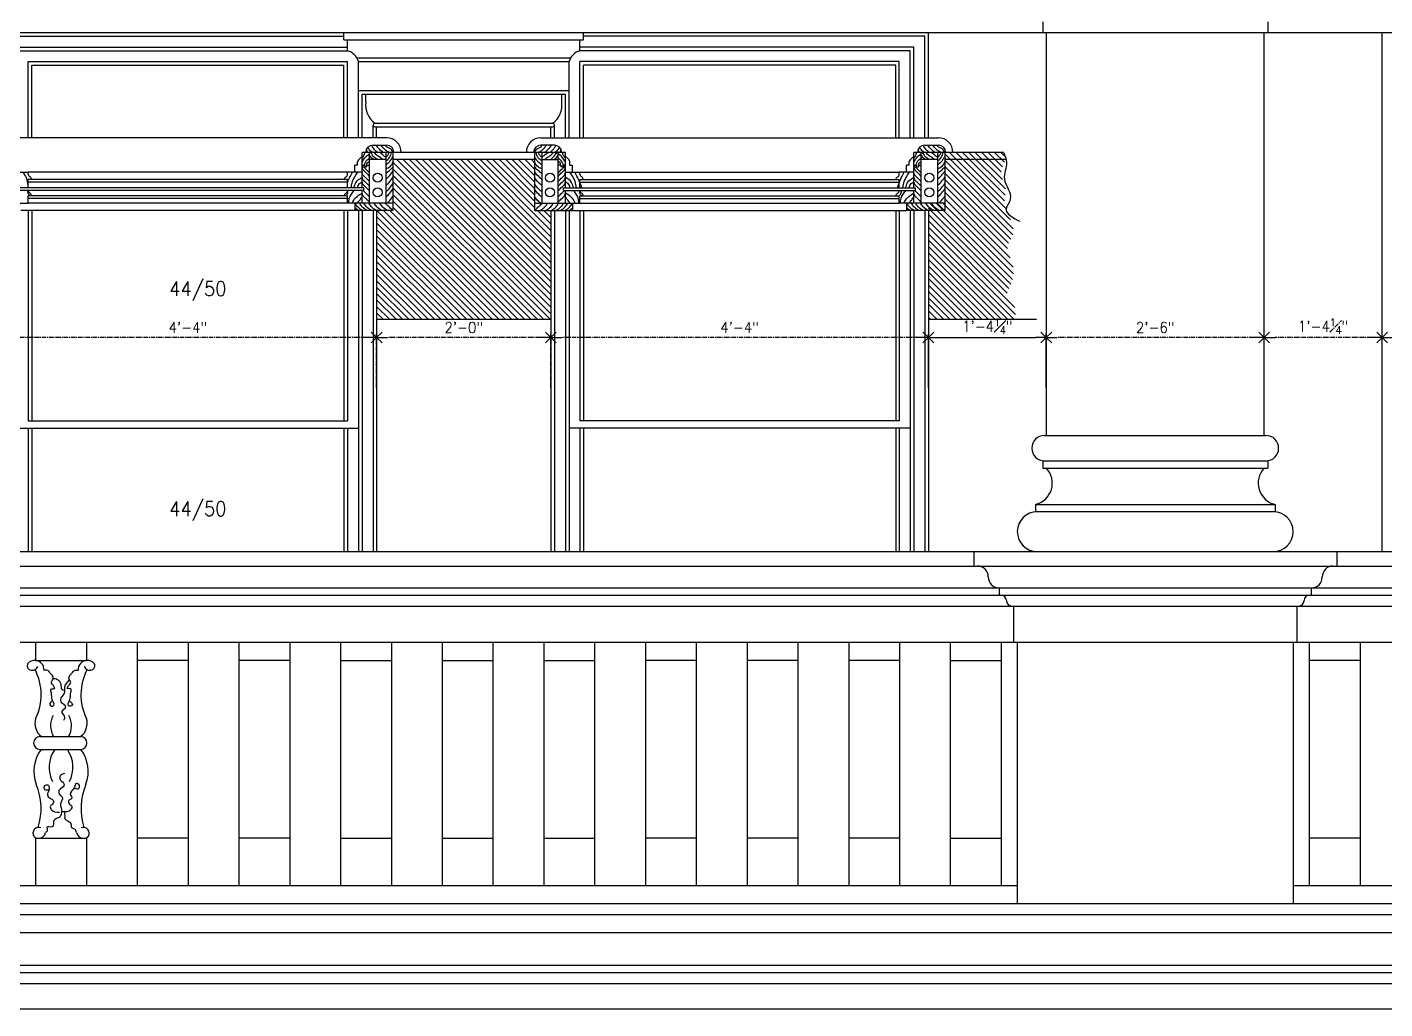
# Model space of a CAD drawing. Header units: inches. Extents: x 10 to 565, y 33 to 838.
# Drawn here: x 199 to 386, y 44.3 to 179.6 of the extents above; entities that cross this region are included whole.
import ezdxf

# ---------------------------------------------------------------- set-up
doc = ezdxf.new("R2010")
doc.units = ezdxf.units.IN
doc.header["$LTSCALE"] = 0.5
doc.header["$MEASUREMENT"] = 0
doc.linetypes.add('CENTER', pattern=[2, 1.25, -0.25, 0.25, -0.25])
for name, color, linetype in [('A-ANNO-DIMS', 7, 'Continuous'), ('A-ANNO-NOTE', 7, 'Continuous'), ('A-ANNO-SYMB', 7, 'Continuous'), ('A-ELEV', 2, 'Continuous'), ('A-ELEV-FNSH', 2, 'Continuous'), ('A-ELEV-PATT', 8, 'Continuous'), ('A-GLAZ-PRHT', 3, 'Continuous'), ('A-SECT-MBND', 2, 'Continuous'), ('A-SECT-MCUT', 2, 'Continuous'), ('A-SECT-PATT', 8, 'Continuous')]:
    doc.layers.add(name, color=color, linetype=linetype)
doc.styles.add('NOTE', font='romans.shx', dxfattribs={"width": 0.9})
doc.dimstyles.new('A5-16$0', dxfattribs={"dimscale": 16, "dimtxt": 0.09375, "dimasz": 0.09375, "dimexe": 0.03125, "dimexo": 0.03125, "dimgap": 0.03125, "dimtad": 1, "dimdec": 4, "dimzin": 3, "dimdsep": 46, "dimlunit": 4, "dimtxsty": 'NOTE', "dimblk1": 'OPEN90', "dimblk2": 'OPEN90', "dimsah": 1, "dimcen": 0.09375, "dimclrd": 256, "dimclre": 256, "dimclrt": 256, "dimaunit": 1, "dimadec": 3, "dimazin": 0, "dimtfac": 0.7, "dimtdec": 4, "dimtmove": 2, "dimatfit": 3, "dimldrblk": 'OPEN90', "dimfxl": 0, "dimfrac": 1, "dimtolj": 1, "dimtzin": 1, "dimlwd": -1, "dimlwe": -1, "dimarcsym": 0})

# ---------------------------------------------------------------- blocks, each defined once
blk = doc.blocks.new('_Open90')
at = {"color": 0, "lineweight": -2}
for p, q in [((0, 0), (-1, 0)), ((-0.5, 0.5), (0, 0)), ((0, 0), (-0.5, -0.5))]:
    blk.add_line(p, q, dxfattribs=at)
blk = doc.blocks.new('*D69')
at = {"layer": 'A-ANNO-DIMS', "linetype": 'CENTER'}
for p, q in [((385.61, 129.91), (385.61, 137.3)), ((416.11, 136.8), (387.11, 136.8)), ((417.61, 129.91), (417.61, 137.3))]:
    blk.add_line(p, q, dxfattribs=at)
at = {"layer": 'Defpoints', "color": 0, "linetype": 'CENTER'}
for p in [(385.61, 136.8), (385.61, 129.41), (417.61, 129.41)]:
    blk.add_point(p, dxfattribs=at)
at = {"layer": 'A-ANNO-DIMS', "linetype": 'CENTER', "xscale": 1.5, "yscale": 1.5, "zscale": 1.5, "rotation": 180}
blk.add_blockref('_Open90', (385.61, 136.8), dxfattribs=at)
at = {"layer": 'A-ANNO-DIMS', "linetype": 'CENTER', "xscale": 1.5, "yscale": 1.5, "zscale": 1.5}
blk.add_blockref('_Open90', (417.61, 136.8), dxfattribs=at)
at = {"layer": 'A-ANNO-DIMS', "linetype": 'CENTER', "insert": (401.73, 138.19), "char_height": 1.5, "attachment_point": 5, "style": 'NOTE'}
blk.add_mtext('\\A1;2\'-8"', dxfattribs=at)
blk = doc.blocks.new('*D70')
at = {"layer": 'A-ANNO-DIMS', "linetype": 'CENTER'}
for p, q in [((339.35, 129.91), (339.35, 137.3)), ((367.85, 136.8), (340.85, 136.8)), ((369.35, 129.18), (369.35, 137.3))]:
    blk.add_line(p, q, dxfattribs=at)
at = {"layer": 'Defpoints', "color": 0, "linetype": 'CENTER'}
for p in [(339.35, 136.8), (339.35, 129.41), (369.35, 128.68)]:
    blk.add_point(p, dxfattribs=at)
at = {"layer": 'A-ANNO-DIMS', "linetype": 'CENTER', "xscale": 1.5, "yscale": 1.5, "zscale": 1.5, "rotation": 180}
blk.add_blockref('_Open90', (339.35, 136.8), dxfattribs=at)
at = {"layer": 'A-ANNO-DIMS', "linetype": 'CENTER', "xscale": 1.5, "yscale": 1.5, "zscale": 1.5}
blk.add_blockref('_Open90', (369.35, 136.8), dxfattribs=at)
at = {"layer": 'A-ANNO-DIMS', "linetype": 'CENTER', "insert": (354.35, 138.19), "char_height": 1.5, "attachment_point": 5, "style": 'NOTE'}
blk.add_mtext('\\A1;2\'-6"', dxfattribs=at)
blk = doc.blocks.new('*D71')
at = {"layer": 'A-ANNO-DIMS', "linetype": 'CENTER'}
for p, q in [((271.1, 129.91), (271.1, 137.3)), ((321.6, 136.8), (272.6, 136.8)), ((323.1, 129.91), (323.1, 137.3))]:
    blk.add_line(p, q, dxfattribs=at)
at = {"layer": 'Defpoints', "color": 0, "linetype": 'CENTER'}
for p in [(271.1, 136.8), (271.1, 129.41), (323.1, 129.41)]:
    blk.add_point(p, dxfattribs=at)
at = {"layer": 'A-ANNO-DIMS', "linetype": 'CENTER', "xscale": 1.5, "yscale": 1.5, "zscale": 1.5, "rotation": 180}
blk.add_blockref('_Open90', (271.1, 136.8), dxfattribs=at)
at = {"layer": 'A-ANNO-DIMS', "linetype": 'CENTER', "xscale": 1.5, "yscale": 1.5, "zscale": 1.5}
blk.add_blockref('_Open90', (323.1, 136.8), dxfattribs=at)
at = {"layer": 'A-ANNO-DIMS', "linetype": 'CENTER', "insert": (297.1, 138.19), "char_height": 1.5, "attachment_point": 5, "style": 'NOTE'}
blk.add_mtext('\\A1;4\'-4"', dxfattribs=at)
blk = doc.blocks.new('*D72')
at = {"layer": 'A-ANNO-DIMS', "linetype": 'CENTER'}
for p, q in [((247.1, 129.91), (247.1, 137.3)), ((269.6, 136.8), (248.6, 136.8)), ((271.1, 129.91), (271.1, 137.3))]:
    blk.add_line(p, q, dxfattribs=at)
at = {"layer": 'Defpoints', "color": 0, "linetype": 'CENTER'}
for p in [(247.1, 136.8), (247.1, 129.41), (271.1, 129.41)]:
    blk.add_point(p, dxfattribs=at)
at = {"layer": 'A-ANNO-DIMS', "linetype": 'CENTER', "xscale": 1.5, "yscale": 1.5, "zscale": 1.5, "rotation": 180}
blk.add_blockref('_Open90', (247.1, 136.8), dxfattribs=at)
at = {"layer": 'A-ANNO-DIMS', "linetype": 'CENTER', "xscale": 1.5, "yscale": 1.5, "zscale": 1.5}
blk.add_blockref('_Open90', (271.1, 136.8), dxfattribs=at)
at = {"layer": 'A-ANNO-DIMS', "linetype": 'CENTER', "insert": (259.1, 138.19), "char_height": 1.5, "attachment_point": 5, "style": 'NOTE'}
blk.add_mtext('\\A1;2\'-0"', dxfattribs=at)
blk = doc.blocks.new('*D73')
at = {"layer": 'A-ANNO-DIMS', "linetype": 'CENTER'}
for p, q in [((195.1, 129.91), (195.1, 137.3)), ((245.6, 136.8), (196.6, 136.8)), ((247.1, 129.91), (247.1, 137.3))]:
    blk.add_line(p, q, dxfattribs=at)
at = {"layer": 'Defpoints', "color": 0, "linetype": 'CENTER'}
for p in [(195.1, 136.8), (195.1, 129.41), (247.1, 129.41)]:
    blk.add_point(p, dxfattribs=at)
at = {"layer": 'A-ANNO-DIMS', "linetype": 'CENTER', "xscale": 1.5, "yscale": 1.5, "zscale": 1.5, "rotation": 180}
blk.add_blockref('_Open90', (195.1, 136.8), dxfattribs=at)
at = {"layer": 'A-ANNO-DIMS', "linetype": 'CENTER', "xscale": 1.5, "yscale": 1.5, "zscale": 1.5}
blk.add_blockref('_Open90', (247.1, 136.8), dxfattribs=at)
at = {"layer": 'A-ANNO-DIMS', "linetype": 'CENTER', "insert": (221.1, 138.19), "char_height": 1.5, "attachment_point": 5, "style": 'NOTE'}
blk.add_mtext('\\A1;4\'-4"', dxfattribs=at)
blk = doc.blocks.new('*D93')
at = {"layer": 'A-ANNO-DIMS', "linetype": 'CENTER'}
for p, q in [((369.35, 129.18), (369.35, 137.3)), ((384.11, 136.8), (370.85, 136.8)), ((385.61, 134.54), (385.61, 137.3))]:
    blk.add_line(p, q, dxfattribs=at)
at = {"layer": 'Defpoints', "color": 0, "linetype": 'CENTER'}
for p in [(369.35, 136.8), (385.61, 134.04), (369.35, 128.68)]:
    blk.add_point(p, dxfattribs=at)
at = {"layer": 'A-ANNO-DIMS', "linetype": 'CENTER', "xscale": 1.5, "yscale": 1.5, "zscale": 1.5, "rotation": 180}
blk.add_blockref('_Open90', (369.35, 136.8), dxfattribs=at)
at = {"layer": 'A-ANNO-DIMS', "linetype": 'CENTER', "xscale": 1.5, "yscale": 1.5, "zscale": 1.5}
blk.add_blockref('_Open90', (385.61, 136.8), dxfattribs=at)
at = {"layer": 'A-ANNO-DIMS', "linetype": 'CENTER', "insert": (377.48, 138.35), "char_height": 1.5, "attachment_point": 5, "style": 'NOTE'}
blk.add_mtext('\\A1;1\'-4{\\H0.700000x;\\S1#4;}"', dxfattribs=at)
blk = doc.blocks.new('*D96')
at = {"layer": 'A-ANNO-DIMS'}
for p, q in [((323.1, 129.91), (323.1, 137.3)), ((324.6, 136.8), (337.85, 136.8)), ((339.35, 129.91), (339.35, 137.3))]:
    blk.add_line(p, q, dxfattribs=at)
at = {"layer": 'Defpoints', "color": 0}
for p in [(339.35, 136.8), (323.1, 129.41), (339.35, 129.41)]:
    blk.add_point(p, dxfattribs=at)
at = {"layer": 'A-ANNO-DIMS', "xscale": 1.5, "yscale": 1.5, "zscale": 1.5, "rotation": 180}
blk.add_blockref('_Open90', (323.1, 136.8), dxfattribs=at)
at = {"layer": 'A-ANNO-DIMS', "xscale": 1.5, "yscale": 1.5, "zscale": 1.5}
blk.add_blockref('_Open90', (339.35, 136.8), dxfattribs=at)
at = {"layer": 'A-ANNO-DIMS', "insert": (331.23, 138.35), "char_height": 1.5, "attachment_point": 5, "style": 'NOTE'}
blk.add_mtext('\\A1;\\A1;1\'-4{\\H0.7x;\\S1#4;}"', dxfattribs=at)

msp = doc.modelspace()

# ---------------------------------------------------------------- hatches: boundary and pattern name
at = {"layer": 'A-ELEV-PATT'}
h = msp.add_hatch(dxfattribs=at)
h.set_pattern_fill('ANSI31', color=256, scale=5, angle=90, style=0)
h.set_pattern_definition([(135, (-1.59605, 0), (-0.4419417, -0.4419417), [])])
h.paths.add_polyline_path([(268.85043, 154.31194), (268.85043, 161.31194), (249.35043, 161.31194), (249.35043, 154.31194), (247.10043, 154.31194), (247.10043, 139.31194), (271.10043, 139.31194), (271.10043, 154.31194)])
h = msp.add_hatch(dxfattribs=at)
h.set_pattern_fill('ANSI31', color=256, scale=5, angle=90, style=0)
h.set_pattern_definition([(135, (-2.3945, -2.4705), (-0.4419417, -0.4419417), [])])
edge = h.paths.add_edge_path()
edge.add_spline(control_points=[(335.01561, 139.31194), (335.12511, 139.88904), (335.36367, 141.14634), (333.36768, 142.47295), (335.00549, 144.71267), (334.87394, 147.06092), (333.55341, 149.2869), (335.31637, 151.26908), (334.53798, 152.84513), (334.04254, 153.84827)], knot_values=[0, 0, 0, 0, 1.651321312, 3.597719106, 5.437359065, 8.495558579, 10.546797515, 12.264201114, 15.271335596, 15.271335596, 15.271335596, 15.271335596], degree=3, periodic=0)
edge.add_spline(control_points=[(334.04254, 153.84827), (333.79203, 154.56915), (333.44493, 155.568), (333.99375, 157.51946), (332.44908, 159.51056), (333.95224, 161.28965), (333.84962, 162.183), (333.82208, 162.31194)], knot_values=[1.044537453, 1.044537453, 1.044537453, 1.044537453, 3.25526622, 4.107745208, 6.945419899, 9.347688304, 9.752448709, 9.752448709, 9.752448709, 9.752448709], degree=3, periodic=0)
edge.add_line((333.82208, 162.31194), (325.35043, 162.31194))
edge.add_line((325.35043, 162.31194), (325.35043, 155.31194))
edge.add_line((325.35043, 155.31194), (323.10043, 155.31194))
edge.add_line((323.10043, 155.31194), (323.10043, 139.31194))
edge.add_line((323.10043, 139.31194), (335.01561, 139.31194))

# ---------------------------------------------------------------- linework, layer by layer
at = {"layer": 'A-ANNO-SYMB'}
msp.add_spline([(333.4392, 162.31194), (333.86154, 160.92554), (333.57425, 158.63497), (334.38567, 155.86218), (333.81776, 154.52423), (335.66075, 152.84827)], degree=3, dxfattribs=at)
at = {"layer": 'A-ELEV'}
for p, q in [((338.85043, 180.31194), (338.85043, 178.81194)), ((369.85043, 180.31194), (369.85043, 178.81194)), ((147.7856, 178.81194), (544.85043, 178.81194)), ((195.60043, 178.31194), (242.60043, 178.31194)), ((242.60043, 177.81194), (242.60043, 178.81194)), ((242.60043, 177.81194), (275.60043, 177.81194)), ((243.10043, 176.31194), (243.10043, 177.81194)), ((275.10043, 176.31194), (275.10043, 177.81194)), ((275.60043, 177.81194), (275.60043, 178.81194)), ((322.60043, 178.31194), (275.60043, 178.31194)), ((322.60043, 164.31194), (322.60043, 178.31194)), ((323.10043, 164.31194), (323.10043, 178.81194)), ((339.35043, 123.31194), (339.35043, 178.81194)), ((369.35043, 123.31194), (369.35043, 178.81194)), ((385.60758, 107.31194), (385.60758, 178.81194)), ((197.10043, 176.81194), (243.10043, 176.81194)), ((197.60043, 176.31194), (243.10043, 176.31194)), ((321.10043, 176.81194), (275.10043, 176.81194)), ((320.60043, 176.31194), (275.10043, 176.31194)), ((320.60043, 164.31194), (320.60043, 176.31194)), ((321.10043, 164.31194), (321.10043, 176.81194)), ((244.38804, 175.31194), (273.81281, 175.31194)), ((244.60043, 164.31194), (244.60043, 174.81194)), ((244.60043, 174.81194), (273.60043, 174.81194)), ((273.60043, 164.31194), (273.60043, 174.81194)), ((244.60043, 170.81194), (273.60043, 170.81194)), ((245.10043, 164.31194), (245.10043, 170.31194)), ((245.10043, 170.31194), (273.10043, 170.31194)), ((245.60043, 169.24934), (245.60043, 170.31194)), ((272.60043, 169.24934), (272.60043, 170.31194)), ((273.10043, 164.31194), (273.10043, 170.31194)), ((246.60043, 164.31194), (246.60043, 166.06194)), ((246.85043, 166.31194), (271.35043, 166.31194)), ((246.85043, 165.81194), (271.35043, 165.81194)), ((247.10043, 164.31194), (247.10043, 165.81194)), ((271.10043, 164.31194), (271.10043, 165.81194)), ((271.60043, 164.31194), (271.60043, 166.06194)), ((244.60043, 154.31194), (244.60043, 107.31194)), ((245.10043, 154.31194), (245.10043, 107.31194)), ((246.60043, 154.31194), (246.60043, 107.31194)), ((271.60043, 154.31194), (271.60043, 107.31194)), ((273.10043, 154.31194), (273.10043, 107.31194)), ((273.60043, 154.31194), (273.60043, 107.31194)), ((320.60043, 154.31194), (320.60043, 107.31194)), ((321.10043, 154.31194), (321.10043, 107.31194)), ((322.60043, 154.31194), (322.60043, 107.31194)), ((247.10043, 139.31194), (247.10043, 107.31194)), ((271.10043, 139.31194), (271.10043, 107.31194)), ((323.10043, 139.31194), (323.10043, 107.31194)), ((197.60043, 124.31194), (244.60043, 124.31194)), ((320.60043, 124.31194), (273.60043, 124.31194)), ((339.10043, 123.31194), (369.60043, 123.31194)), ((338.85043, 119.81194), (369.85043, 119.81194)), ((338.85043, 119.81194), (338.85043, 118.81194)), ((369.85043, 119.82989), (369.85043, 118.81194)), ((338.85043, 118.81194), (369.85043, 118.81194)), ((337.85043, 113.81194), (370.85043, 113.81194)), ((337.85043, 113.81194), (337.85043, 112.81194)), ((337.85043, 112.81194), (370.85043, 112.81194)), ((370.85043, 113.81194), (370.85043, 112.81194)), ((114.94647, 107.31194), (544.85043, 107.31194)), ((329.35043, 107.31194), (329.35043, 105.31194)), ((379.35043, 107.31194), (379.35043, 105.31194)), ((114.94647, 105.31194), (544.85043, 105.31194)), ((118.44647, 102.31194), (544.85043, 102.31194)), ((118.44647, 101.31194), (544.85043, 101.31194)), ((332.85043, 102.31194), (332.85043, 101.31194)), ((375.85043, 102.31194), (375.85043, 101.31194)), ((120.19647, 99.81194), (544.85043, 99.81194)), ((334.85043, 99.81194), (334.85043, 94.81194)), ((373.85043, 99.81194), (373.85043, 94.81194)), ((120.44647, 94.81194), (544.85043, 94.81194)), ((200.12612, 94.81194), (200.12612, 92.31194)), ((207.12612, 94.81194), (207.12612, 92.31194)), ((214.12612, 94.81194), (214.12612, 61.31194)), ((221.12612, 94.81194), (221.12612, 61.31194)), ((228.12612, 94.81194), (228.12612, 61.31194)), ((235.12612, 94.81194), (235.12612, 61.31194)), ((242.12612, 94.81194), (242.12612, 61.31194)), ((249.12612, 94.81194), (249.12612, 61.31194)), ((256.12612, 94.81194), (256.12612, 61.31194)), ((263.12612, 94.81194), (263.12612, 61.31194)), ((270.12612, 94.81194), (270.12612, 61.31194)), ((277.12612, 94.81194), (277.12612, 61.31194)), ((284.12612, 94.81194), (284.12612, 61.31194)), ((291.12612, 94.81194), (291.12612, 61.31194)), ((298.12612, 94.81194), (298.12612, 61.31194)), ((305.12612, 94.81194), (305.12612, 61.31194)), ((312.12612, 94.81194), (312.12612, 61.31194)), ((319.12612, 94.81194), (319.12612, 61.31194)), ((326.12612, 94.81194), (326.12612, 61.31194)), ((333.12612, 94.81194), (333.12612, 61.31194)), ((335.35043, 94.81194), (335.35043, 58.81194)), ((373.35043, 94.81194), (373.35043, 58.81194)), ((375.56673, 94.81194), (375.56673, 61.31194)), ((382.56673, 94.81194), (382.56673, 61.31194)), ((200.12612, 92.31194), (207.12612, 92.31194)), ((221.12612, 92.31194), (214.12612, 92.31194)), ((235.12612, 92.31194), (228.12612, 92.31194)), ((242.12612, 92.31194), (249.12612, 92.31194)), ((256.12612, 92.31194), (263.12612, 92.31194)), ((270.12612, 92.31194), (277.12612, 92.31194)), ((291.12612, 92.31194), (284.12612, 92.31194)), ((305.12612, 92.31194), (298.12612, 92.31194)), ((319.12612, 92.31194), (312.12612, 92.31194)), ((326.12612, 92.31194), (333.12612, 92.31194)), ((382.56673, 92.31194), (375.56673, 92.31194)), ((200.7273, 81.81194), (206.32612, 81.81194)), ((200.7273, 80.06194), (206.32612, 80.06194)), ((200.12612, 67.81194), (207.12612, 67.81194)), ((200.12612, 67.81194), (200.12612, 61.31194)), ((207.12612, 67.81194), (207.12612, 61.31194)), ((221.12612, 67.81194), (214.12612, 67.81194)), ((235.12612, 67.81194), (228.12612, 67.81194)), ((242.12612, 67.81194), (249.12612, 67.81194)), ((256.12612, 67.81194), (263.12612, 67.81194)), ((270.12612, 67.81194), (277.12612, 67.81194)), ((291.12612, 67.81194), (284.12612, 67.81194)), ((305.12612, 67.81194), (298.12612, 67.81194)), ((319.12612, 67.81194), (312.12612, 67.81194)), ((326.12612, 67.81194), (333.12612, 67.81194)), ((382.56673, 67.81194), (375.56673, 67.81194)), ((181.97185, 61.31194), (335.35043, 61.31194)), ((373.35043, 61.31194), (527.35043, 61.31194)), ((120.94647, 58.81194), (544.85043, 58.81194)), ((87.94647, 57.31194), (544.85043, 57.31194)), ((87.94647, 54.81194), (544.85043, 54.81194)), ((93.94647, 50.31194), (544.85043, 50.31194)), ((93.94647, 49.31194), (544.85043, 49.31194)), ((94.94647, 47.81194), (544.85043, 47.81194)), ((94.94647, 44.31194), (544.85043, 44.31194))]:
    msp.add_line(p, q, dxfattribs=at)
for centre, radius, start, end in [((242.50581, 174.21733), 2.17738, 15.8481011, 74.1518989), ((275.69504, 174.21733), 2.17738, 105.8481011, 164.1518989), ((248.77167, 168.86419), 3.19454, 173.0752498, 233.0288252), ((269.42919, 168.86419), 3.19454, 306.9711748, 6.9247502), ((246.85043, 166.06194), 0.25, 90, 270), ((271.35043, 166.06194), 0.25, 270, 90), ((339.10043, 121.56194), 1.75, 90, 270), ((369.60043, 121.56194), 1.75, 270, 90), ((337.15588, 116.74531), 3.01447, 283.3208957, 43.2806158), ((371.54497, 116.74531), 3.01447, 136.7193842, 256.6791043), ((338.10043, 110.06194), 2.75, 90, 270), ((370.60043, 110.06194), 2.75, 270, 90), ((329.85043, 103.81194), 1.5, 0, 90), ((378.85043, 103.81194), 1.5, 90, 180), ((332.85043, 103.81194), 1.5, 180, 270), ((375.85043, 103.81194), 1.5, 270, 0), ((333.10043, 100.56194), 0.75, 0, 90), ((375.60043, 100.56194), 0.75, 90, 180), ((334.60043, 100.56194), 0.75, 180, 270), ((374.10043, 100.56194), 0.75, 270, 0), ((199.57393, 91.58768), 0.60244, 155.2404828, 248.094704), ((200.01547, 91.04057), 1.27137, 85.0258763, 141.0396617), ((207.23677, 91.04057), 1.27137, 38.9603383, 94.9741237), ((207.67831, 91.58768), 0.60244, 291.905296, 24.7595172), ((199.67348, 91.72623), 0.76919, 245.0638968, 343.2177966), ((193.41214, 87.58917), 7.47681, 333.7215211, 27.571731), ((213.8401, 87.58917), 7.47681, 152.428269, 206.2784789), ((207.57876, 91.72623), 0.76919, 196.7822034, 294.9361032), ((202.35587, 83.64773), 2.32687, 164.260526, 232.0877936), ((204.89637, 83.64773), 2.32687, 307.9122064, 15.739474), ((200.7273, 80.93694), 0.875, 90, 270), ((206.32612, 80.93694), 0.875, 270, 90), ((204.97745, 77.01255), 5.09604, 143.2456853, 200.2569463), ((202.27478, 77.01255), 5.09604, 339.7430537, 36.762144), ((192.26615, 71.88714), 8.61327, 342.5877818, 22.9677181), ((214.98608, 71.88714), 8.61327, 157.0322819, 197.4122182), ((200.56582, 68.50018), 0.81354, 69.617943, 210.479904), ((206.68642, 68.50018), 0.81354, 329.520096, 110.382057), ((200.54106, 68.77971), 0.96777, 225.6629802, 270), ((206.71118, 68.77971), 0.96777, 270, 314.3370198)]:
    msp.add_arc(centre, radius, start, end, dxfattribs=at)
at = {"layer": 'A-ELEV-FNSH'}
for centre, radius, start, end in [((200.01547, 91.04057), 1.27137, 355.5449238, 90), ((207.23677, 91.04057), 1.27137, 90, 184.4550762), ((205.05745, 83.32155), 2.88163, 150.8050496, 211.5924012), ((202.19479, 83.32155), 2.88163, 328.4075988, 29.1949504), ((206.24909, 77.60567), 4.27024, 144.8859227, 207.8161308), ((201.00315, 77.60567), 4.27024, 332.1838692, 35.1140773), ((200.54106, 68.77971), 0.96777, 270, 350.1369505), ((206.71118, 68.77971), 0.96777, 189.8630495, 270)]:
    msp.add_arc(centre, radius, start, end, dxfattribs=at)
for points in [[(202.76103, 88.44258), (202.58829, 88.86619), (202.28989, 89.25843), (202.50976, 89.72911), (202.41553, 90.26255), (202.13284, 90.56065), (201.78734, 90.9372), (201.28468, 90.96653)], [(204.15421, 88.12252), (203.7666, 88.3211), (203.63026, 89.04403), (203.15515, 89.66218), (202.52744, 89.79233)], [(204.4912, 88.44258), (204.66395, 88.86619), (204.96235, 89.25843), (204.74248, 89.72911), (204.83671, 90.26255), (205.1194, 90.56065), (205.4649, 90.9372), (205.96756, 90.96653)], [(202.45375, 86.7808), (202.07002, 86.24605), (202.3213, 86.0107), (202.6354, 86.15191), (202.6354, 86.43432), (202.44694, 86.79518), (202.33701, 87.40707), (202.27419, 87.92482), (202.24278, 88.33275), (202.47835, 88.41119), (202.76103, 88.44258)], [(204.00008, 84.09397), (204.16797, 84.45339), (203.76023, 85.26808), (204.2879, 85.86711), (203.64031, 86.60991), (203.76023, 87.32875), (204.12001, 87.83194), (204.14399, 88.55077), (204.79407, 89.6202)], [(204.75718, 86.70396), (205.18222, 86.24605), (204.93094, 86.0107), (204.61684, 86.15191), (204.61684, 86.43432), (204.8053, 86.79518), (204.91523, 87.40707), (204.97805, 87.92482), (205.00946, 88.33275), (204.77389, 88.41119), (204.4912, 88.44258)], [(204.11696, 76.71619), (203.5751, 76.52131), (203.46673, 75.97998), (203.96524, 75.41699), (204.03027, 75.04888), (203.38003, 74.44259), (203.38003, 73.92291), (203.79184, 73.46819), (203.55342, 72.5371), (203.72682, 71.51939), (203.6618, 71.19459), (203.44505, 70.73987), (202.62314, 70.2635), (202.60147, 69.91705), (202.34137, 69.37571), (201.69113, 69.33241), (201.73448, 68.89934), (201.49453, 68.61394)], [(201.98726, 74.51107), (201.40916, 74.48271), (201.30537, 74.8845), (201.77243, 75.1826), (202.00595, 74.61232), (201.74648, 73.79579), (202.13568, 73.31623), (202.56382, 73.01813), (202.44706, 72.51266), (202.16163, 72.24048), (202.2784, 71.77388), (203.42737, 71.42394)], [(205.48173, 74.69873), (206.05982, 74.67037), (206.16361, 75.07216), (205.69656, 75.37026), (205.46303, 74.79998), (204.89724, 73.85073), (205.11655, 73.31623), (204.68842, 73.01813), (204.80518, 72.51266), (205.09061, 72.24048), (204.97384, 71.77388), (203.72151, 71.45548)], [(205.75771, 68.61394), (205.50936, 69.06751), (205.12507, 69.26657), (205.02544, 69.76425), (204.56998, 70.1766), (204.17145, 70.50364), (204.17145, 70.73114), (204.12335, 71.43925)]]:
    msp.add_spline(points, degree=3, dxfattribs=at)
at = {"layer": 'A-GLAZ-PRHT'}
for p, q in [((199.10043, 174.81194), (243.10043, 174.81194)), ((199.10043, 164.31194), (199.10043, 174.81194)), ((199.60043, 174.31194), (242.60043, 174.31194)), ((199.60043, 164.31194), (199.60043, 174.31194)), ((242.60043, 164.31194), (242.60043, 174.31194)), ((243.10043, 164.31194), (243.10043, 174.81194)), ((319.10043, 174.81194), (275.10043, 174.81194)), ((275.10043, 164.31194), (275.10043, 174.81194)), ((318.60043, 174.31194), (275.60043, 174.31194)), ((275.60043, 164.31194), (275.60043, 174.31194)), ((318.60043, 164.31194), (318.60043, 174.31194)), ((319.10043, 164.31194), (319.10043, 174.81194)), ((199.10043, 154.31194), (199.10043, 125.31194)), ((199.60043, 154.31194), (199.60043, 125.31194)), ((242.60043, 154.31194), (242.60043, 125.31194)), ((243.10043, 154.31194), (243.10043, 125.31194)), ((275.10043, 154.31194), (275.10043, 125.31194)), ((275.60043, 154.31194), (275.60043, 125.31194)), ((318.60043, 154.31194), (318.60043, 125.31194)), ((319.10043, 154.31194), (319.10043, 125.31194)), ((199.10043, 125.31194), (243.10043, 125.31194)), ((319.10043, 125.31194), (275.10043, 125.31194)), ((199.10043, 124.31194), (199.10043, 107.31194)), ((199.10043, 124.31194), (243.10043, 124.31194)), ((199.60043, 124.31194), (199.60043, 107.31194)), ((242.60043, 124.31194), (242.60043, 107.31194)), ((243.10043, 124.31194), (243.10043, 107.31194)), ((275.10043, 124.31194), (275.10043, 107.31194)), ((319.10043, 124.31194), (275.10043, 124.31194)), ((275.60043, 124.31194), (275.60043, 107.31194)), ((318.60043, 124.31194), (318.60043, 107.31194)), ((319.10043, 124.31194), (319.10043, 107.31194))]:
    msp.add_line(p, q, dxfattribs=at)
at = {"layer": 'A-SECT-MBND'}
for p, q in [((248.47782, 164.31194), (193.72303, 164.31194)), ((269.72303, 164.31194), (324.47782, 164.31194)), ((243.10043, 159.56194), (199.10043, 159.56194)), ((275.10043, 159.56194), (319.10043, 159.56194)), ((243.10043, 157.43694), (199.10043, 157.43694)), ((275.10043, 157.43694), (319.10043, 157.43694)), ((243.10043, 157.06194), (199.10043, 157.06194)), ((243.10043, 155.31194), (199.10043, 155.31194)), ((275.10043, 157.06194), (319.10043, 157.06194)), ((275.10043, 155.31194), (319.10043, 155.31194)), ((244.10043, 154.31194), (198.10043, 154.31194)), ((274.10043, 154.31194), (320.10043, 154.31194))]:
    msp.add_line(p, q, dxfattribs=at)
for centre, start, end in [((248.47782, 162.31194), 0, 90), ((269.72303, 162.31194), 90, 180), ((324.47782, 162.31194), 0, 90)]:
    msp.add_arc(centre, 2, start, end, dxfattribs=at)
at = {"layer": 'A-SECT-MCUT'}
for p, q in [((246.60043, 163.31194), (248.47782, 163.31194)), ((271.60043, 163.31194), (269.72303, 163.31194)), ((322.60043, 163.31194), (324.47782, 163.31194)), ((244.47543, 160.56194), (244.47543, 161.06837)), ((245.10043, 157.43694), (245.10043, 162.31194)), ((273.10043, 162.31194), (245.10043, 162.31194)), ((246.10043, 155.31194), (246.10043, 162.31194)), ((248.35043, 161.31194), (246.10043, 161.31194)), ((248.35043, 162.31194), (248.35043, 155.31194)), ((249.35043, 162.31194), (249.35043, 154.31194)), ((268.85043, 161.31194), (249.35043, 161.31194)), ((268.85043, 162.31194), (268.85043, 154.31194)), ((269.85043, 162.31194), (269.85043, 155.31194)), ((269.85043, 161.31194), (272.10043, 161.31194)), ((272.10043, 155.31194), (272.10043, 162.31194)), ((273.10043, 157.43694), (273.10043, 162.31194)), ((273.72543, 160.56194), (273.72543, 161.06837)), ((320.47543, 160.56194), (320.47543, 161.06837)), ((333.4392, 162.31194), (321.10043, 162.31194)), ((321.10043, 157.43694), (321.10043, 162.31194)), ((322.10043, 155.31194), (322.10043, 162.31194)), ((324.35043, 161.31194), (322.10043, 161.31194)), ((324.35043, 162.31194), (324.35043, 155.31194)), ((325.35043, 162.31194), (325.35043, 154.31194)), ((333.82208, 161.31194), (325.35043, 161.31194)), ((197.10043, 159.56194), (199.10043, 159.56194)), ((199.10043, 159.31194), (199.10043, 159.56194)), ((245.10043, 159.56194), (243.10043, 159.56194)), ((243.10043, 159.31194), (243.10043, 159.56194)), ((244.47543, 160.56194), (244.10043, 160.56194)), ((244.10043, 159.56194), (244.10043, 160.56194)), ((245.10043, 160.56194), (245.47543, 160.56194)), ((245.47543, 160.56194), (245.47543, 160.31194)), ((245.47543, 160.31194), (245.72543, 160.31194)), ((245.72543, 160.56194), (246.10043, 160.56194)), ((245.72543, 160.56194), (245.72543, 160.31194)), ((272.47543, 160.56194), (272.10043, 160.56194)), ((272.47543, 160.56194), (272.47543, 160.31194)), ((272.72543, 160.31194), (272.47543, 160.31194)), ((273.10043, 160.56194), (272.72543, 160.56194)), ((272.72543, 160.56194), (272.72543, 160.31194)), ((273.10043, 159.56194), (275.10043, 159.56194)), ((273.72543, 160.56194), (274.10043, 160.56194)), ((274.10043, 159.56194), (274.10043, 160.56194)), ((275.10043, 159.31194), (275.10043, 159.56194)), ((321.10043, 159.56194), (319.10043, 159.56194)), ((319.10043, 159.31194), (319.10043, 159.56194)), ((320.47543, 160.56194), (320.10043, 160.56194)), ((320.10043, 159.56194), (320.10043, 160.56194)), ((321.10043, 160.56194), (321.47543, 160.56194)), ((321.47543, 160.56194), (321.47543, 160.31194)), ((321.47543, 160.31194), (321.72543, 160.31194)), ((321.72543, 160.56194), (322.10043, 160.56194)), ((321.72543, 160.56194), (321.72543, 160.31194)), ((199.10043, 157.43694), (196.85043, 157.43694)), ((243.10043, 158.56194), (199.10043, 158.56194)), ((199.10043, 157.43694), (199.10043, 158.56194)), ((243.10043, 158.18694), (199.10043, 158.18694)), ((243.10043, 157.43694), (243.10043, 158.56194)), ((245.35043, 157.43694), (243.10043, 157.43694)), ((245.35043, 157.06194), (245.35043, 157.43694)), ((272.85043, 157.43694), (275.10043, 157.43694)), ((272.85043, 157.06194), (272.85043, 157.43694)), ((275.10043, 158.56194), (319.10043, 158.56194)), ((275.10043, 157.43694), (275.10043, 158.56194)), ((275.10043, 158.18694), (319.10043, 158.18694)), ((319.10043, 157.43694), (319.10043, 158.56194)), ((319.10043, 157.43694), (321.35043, 157.43694)), ((321.35043, 157.06194), (321.35043, 157.43694)), ((192.85043, 155.31194), (199.10043, 155.31194)), ((199.10043, 157.06194), (196.85043, 157.06194)), ((243.10043, 156.31194), (199.10043, 156.31194)), ((199.10043, 155.31194), (199.10043, 156.31194)), ((243.10043, 155.93694), (199.10043, 155.93694)), ((245.35043, 157.06194), (243.10043, 157.06194)), ((243.10043, 155.31194), (243.10043, 156.31194)), ((249.35043, 155.31194), (243.10043, 155.31194)), ((244.10043, 155.31194), (244.10043, 154.31194)), ((245.10043, 155.31194), (245.10043, 157.06194)), ((268.85043, 155.31194), (275.10043, 155.31194)), ((272.85043, 157.06194), (275.10043, 157.06194)), ((273.10043, 155.31194), (273.10043, 157.06194)), ((274.10043, 155.31194), (274.10043, 154.31194)), ((275.10043, 156.31194), (319.10043, 156.31194)), ((275.10043, 155.31194), (275.10043, 156.31194)), ((275.10043, 155.93694), (319.10043, 155.93694)), ((319.10043, 157.06194), (321.35043, 157.06194)), ((319.10043, 155.31194), (319.10043, 156.31194)), ((325.35043, 155.31194), (319.10043, 155.31194)), ((320.10043, 155.31194), (320.10043, 154.31194)), ((321.10043, 155.31194), (321.10043, 157.06194)), ((249.35043, 154.31194), (244.10043, 154.31194)), ((247.10043, 154.31194), (247.10043, 139.31194)), ((268.85043, 154.31194), (274.10043, 154.31194)), ((271.10043, 154.31194), (271.10043, 139.31194)), ((325.35043, 154.31194), (320.10043, 154.31194)), ((323.10043, 154.31194), (323.10043, 139.31194)), ((247.10043, 139.31194), (271.10043, 139.31194)), ((323.10043, 139.31194), (338.00753, 139.31194))]:
    msp.add_line(p, q, dxfattribs=at)
for centre in [(247.22543, 158.81194), (270.97543, 158.81194), (323.22543, 158.81194), (247.22543, 156.81194), (270.97543, 156.81194), (323.22543, 156.81194)]:
    msp.add_circle(centre, 0.625, dxfattribs=at)
for centre, radius, start, end in [((246.60043, 162.31194), 1, 90, 180), ((248.47782, 162.31194), 1, 0, 90), ((269.72303, 162.31194), 1, 90, 180), ((271.60043, 162.31194), 1, 0, 90), ((322.60043, 162.31194), 1, 90, 180), ((324.47782, 162.31194), 1, 0, 90), ((245.52067, 160.63729), 1.13065, 111.8196387, 157.5877067), ((272.68018, 160.63729), 1.13065, 22.4122933, 68.1803613), ((321.52067, 160.63729), 1.13065, 111.8196387, 157.5877067), ((199.53721, 159.33677), 0.43749, 183.2532918, 246.9420072), ((242.66364, 159.33677), 0.43749, 293.0579928, 356.7467082), ((275.53721, 159.33677), 0.43749, 183.2532918, 246.9420072), ((318.66364, 159.33677), 0.43749, 293.0579928, 356.7467082), ((199.01205, 158.45127), 0.59869, 10.6525309, 53.7740561), ((243.1888, 158.45127), 0.59869, 126.2259439, 169.3474691), ((275.01205, 158.45127), 0.59869, 10.6525309, 53.7740561), ((319.1888, 158.45127), 0.59869, 126.2259439, 169.3474691), ((199.53721, 157.08677), 0.43749, 183.2532918, 246.9420072), ((199.01205, 156.20127), 0.59869, 10.6525309, 53.7740561), ((243.1888, 156.20127), 0.59869, 126.2259439, 169.3474691), ((242.66364, 157.08677), 0.43749, 293.0579928, 356.7467082), ((275.53721, 157.08677), 0.43749, 183.2532918, 246.9420072), ((275.01205, 156.20127), 0.59869, 10.6525309, 53.7740561), ((319.1888, 156.20127), 0.59869, 126.2259439, 169.3474691), ((318.66364, 157.08677), 0.43749, 293.0579928, 356.7467082)]:
    msp.add_arc(centre, radius, start, end, dxfattribs=at)
at = {"layer": 'A-SECT-PATT'}
for points in [[(246.54469, 162.31194), (246.23075, 162.54037), (245.89332, 163.01905)], [(247.21875, 162.31194), (246.81247, 162.66029), (246.38349, 163.28813)], [(248.00363, 162.31194), (247.54193, 162.68797), (246.99714, 163.31194)], [(248.8439, 162.31194), (248.22523, 162.68797), (247.70815, 163.31194)], [(249.35043, 162.31194), (248.81619, 162.90936), (248.45608, 163.05696), (248.34527, 163.31194)], [(268.85043, 162.31194), (269.38466, 162.90936), (269.74477, 163.05696), (269.85558, 163.31194)], [(269.35696, 162.31194), (269.97562, 162.68797), (270.49271, 163.31194)], [(270.19723, 162.31194), (270.65892, 162.68797), (271.20371, 163.31194)], [(270.9821, 162.31194), (271.38838, 162.66029), (271.81736, 163.28813)], [(271.65616, 162.31194), (271.97011, 162.54037), (272.30753, 163.01905)], [(322.54469, 162.31194), (322.23075, 162.54037), (321.89332, 163.01905)], [(323.21875, 162.31194), (322.81247, 162.66029), (322.38349, 163.28813)], [(324.00363, 162.31194), (323.54193, 162.68797), (322.99714, 163.31194)], [(324.8439, 162.31194), (324.22523, 162.68797), (323.70815, 163.31194)], [(325.35043, 162.31194), (324.81619, 162.90936), (324.45608, 163.05696), (324.34527, 163.31194)], [(245.10043, 161.53101), (245.32473, 161.81279), (245.51077, 162.31194)], [(245.10043, 160.93148), (245.44475, 161.51302), (246.10043, 162.09457)], [(245.37274, 160.56194), (245.55277, 160.97344), (246.10043, 161.51902)], [(245.89332, 162.31194), (245.79676, 162.42968), (245.67362, 162.68748)], [(245.72543, 160.56194), (245.82883, 160.84754), (246.10043, 161.06937)], [(246.71193, 161.31194), (246.42764, 161.51663), (246.26181, 161.72017), (246.10043, 161.91424)], [(247.22543, 161.31194), (246.76879, 161.64443), (246.28076, 162.31194)], [(247.93911, 161.31194), (247.47003, 161.67757), (246.99622, 162.03731), (246.76879, 162.31194)], [(248.35043, 161.62884), (248.02439, 161.89057), (247.49372, 162.31194)], [(248.35043, 161.62884), (248.63288, 161.90805), (248.8439, 162.31194)], [(248.35043, 161.12625), (248.87884, 161.6065), (249.13597, 162.31194)], [(248.35043, 160.56781), (248.9012, 161.05923), (249.35043, 161.70702)], [(248.35043, 160.04289), (248.99063, 160.41145), (249.35043, 160.94755)], [(269.85043, 160.56781), (269.29965, 161.05923), (268.85043, 161.70702)], [(269.85043, 160.04289), (269.21022, 160.41145), (268.85043, 160.94755)], [(269.85043, 161.12625), (269.32201, 161.6065), (269.06488, 162.31194)], [(269.85043, 161.62884), (269.56797, 161.90805), (269.35696, 162.31194)], [(269.85043, 161.62884), (270.17646, 161.89057), (270.70713, 162.31194)], [(270.26174, 161.31194), (270.73082, 161.67757), (271.20463, 162.03731), (271.43206, 162.31194)], [(270.97543, 161.31194), (271.43206, 161.64443), (271.92009, 162.31194)], [(271.48892, 161.31194), (271.77321, 161.51663), (271.93904, 161.72017), (272.10043, 161.91424)], [(273.10043, 160.93148), (272.7561, 161.51302), (272.10043, 162.09457)], [(272.82811, 160.56194), (272.64808, 160.97344), (272.10043, 161.51902)], [(272.47543, 160.56194), (272.37202, 160.84754), (272.10043, 161.06937)], [(272.30753, 162.31194), (272.40409, 162.42968), (272.52723, 162.68748)], [(273.10043, 161.53101), (272.87612, 161.81279), (272.69008, 162.31194)], [(321.10043, 161.53101), (321.32473, 161.81279), (321.51077, 162.31194)], [(321.10043, 160.93148), (321.44475, 161.51302), (322.10043, 162.09457)], [(321.37274, 160.56194), (321.55277, 160.97344), (322.10043, 161.51902)], [(321.89332, 162.31194), (321.79676, 162.42968), (321.67362, 162.68748)], [(321.72543, 160.56194), (321.82883, 160.84754), (322.10043, 161.06937)], [(322.71193, 161.31194), (322.42764, 161.51663), (322.26181, 161.72017), (322.10043, 161.91424)], [(323.22543, 161.31194), (322.76879, 161.64443), (322.28076, 162.31194)], [(323.93911, 161.31194), (323.47003, 161.67757), (322.99622, 162.03731), (322.76879, 162.31194)], [(324.35043, 161.62884), (324.02439, 161.89057), (323.49372, 162.31194)], [(324.35043, 161.62884), (324.63288, 161.90805), (324.8439, 162.31194)], [(324.35043, 161.12625), (324.87884, 161.6065), (325.13597, 162.31194)], [(324.35043, 160.56781), (324.9012, 161.05923), (325.35043, 161.70702)], [(324.35043, 160.04289), (324.99063, 160.41145), (325.35043, 160.94755)], [(199.10043, 157.43694), (198.95462, 158.53458), (198.41716, 159.56194)], [(243.58406, 157.43694), (243.76834, 158.28912), (244.49008, 159.56194)], [(246.10043, 159.00457), (245.56241, 159.56556), (245.27124, 159.84605), (245.10043, 160.25121)], [(246.10043, 158.27736), (245.56241, 158.83835), (245.27124, 159.11885), (245.10043, 159.524)], [(248.35043, 159.38393), (248.85648, 159.80834), (249.35043, 160.2886)], [(248.35043, 158.59096), (248.76704, 158.97069), (249.35043, 159.68549)], [(269.85043, 159.38393), (269.34437, 159.80834), (268.85043, 160.2886)], [(269.85043, 158.59096), (269.43381, 158.97069), (268.85043, 159.68549)], [(272.10043, 159.00457), (272.63844, 159.56556), (272.92961, 159.84605), (273.10043, 160.25121)], [(272.10043, 158.27736), (272.63844, 158.83835), (272.92961, 159.11885), (273.10043, 159.524)], [(274.61679, 157.43694), (274.43252, 158.28912), (273.71077, 159.56194)], [(275.35043, 157.43694), (274.95462, 158.53458), (274.41716, 159.56194)], [(318.85043, 157.43694), (319.24623, 158.53458), (319.78369, 159.56194)], [(319.58406, 157.43694), (319.76834, 158.28912), (320.49008, 159.56194)], [(322.10043, 159.00457), (321.56241, 159.56556), (321.27124, 159.84605), (321.10043, 160.25121)], [(322.10043, 158.27736), (321.56241, 158.83835), (321.27124, 159.11885), (321.10043, 159.524)], [(324.35043, 159.38393), (324.85648, 159.80834), (325.35043, 160.2886)], [(324.35043, 158.59096), (324.76704, 158.97069), (325.35043, 159.68549)], [(243.96797, 157.43694), (244.24438, 158.15105), (245.10043, 158.8903)], [(244.42865, 157.43694), (244.73578, 158.01298), (245.10043, 158.23581)], [(246.10043, 157.64366), (245.56241, 158.20464), (245.27124, 158.48514), (245.10043, 158.8903)], [(246.10043, 156.98917), (245.56241, 157.55016), (245.27124, 157.83065), (245.10043, 158.23581)], [(248.35043, 157.75331), (248.76704, 158.13304), (249.35043, 158.84784)], [(248.35043, 156.85982), (248.76704, 157.23955), (249.35043, 157.95435)], [(248.35043, 156.15247), (248.76704, 156.5322), (249.35043, 157.247)], [(269.85043, 157.75331), (269.43381, 158.13304), (268.85043, 158.84784)], [(269.85043, 156.85982), (269.43381, 157.23955), (268.85043, 157.95435)], [(269.85043, 156.15247), (269.43381, 156.5322), (268.85043, 157.247)], [(272.10043, 157.64366), (272.63844, 158.20464), (272.92961, 158.48514), (273.10043, 158.8903)], [(272.10043, 156.98917), (272.63844, 157.55016), (272.92961, 157.83065), (273.10043, 158.23581)], [(274.23288, 157.43694), (273.95647, 158.15105), (273.10043, 158.8903)], [(273.7722, 157.43694), (273.46507, 158.01298), (273.10043, 158.23581)], [(319.96797, 157.43694), (320.24438, 158.15105), (321.10043, 158.8903)], [(320.42865, 157.43694), (320.73578, 158.01298), (321.10043, 158.23581)], [(322.10043, 157.64366), (321.56241, 158.20464), (321.27124, 158.48514), (321.10043, 158.8903)], [(322.10043, 156.98917), (321.56241, 157.55016), (321.27124, 157.83065), (321.10043, 158.23581)], [(324.35043, 157.75331), (324.76704, 158.13304), (325.35043, 158.84784)], [(324.35043, 156.85982), (324.76704, 157.23955), (325.35043, 157.95435)], [(324.35043, 156.15247), (324.76704, 156.5322), (325.35043, 157.247)], [(199.35043, 156.31194), (199.08604, 156.73111), (199.08604, 157.06194)], [(242.85043, 156.31194), (243.11482, 156.73111), (243.11482, 157.06194)], [(243.25628, 155.31194), (243.33712, 155.98408), (244.02425, 157.06194)], [(243.72111, 155.31194), (244.20614, 156.06484), (245.10043, 156.68654)], [(245.1258, 154.31194), (244.48324, 154.80603), (244.12953, 155.31194)], [(244.42845, 155.31194), (244.81244, 155.78218), (245.10043, 156.18694)], [(245.76249, 154.31194), (245.11993, 154.80603), (244.76621, 155.31194)], [(246.10043, 155.4399), (245.56241, 156.00089), (245.27124, 156.28139), (245.10043, 156.68654)], [(246.35202, 154.31194), (245.70946, 154.80603), (245.35574, 155.31194)], [(247.02801, 154.31194), (246.38545, 154.80603), (246.03173, 155.31194)], [(247.76688, 154.31194), (247.12432, 154.80603), (246.7706, 155.31194)], [(248.55291, 154.31194), (247.91035, 154.80603), (247.55664, 155.31194)], [(249.26002, 154.31194), (248.88504, 154.74321), (248.42127, 155.15155), (248.24835, 155.31194)], [(268.94083, 154.31194), (269.31582, 154.74321), (269.77958, 155.15155), (269.9525, 155.31194)], [(269.64794, 154.31194), (270.2905, 154.80603), (270.64421, 155.31194)], [(270.43397, 154.31194), (271.07653, 154.80603), (271.43025, 155.31194)], [(271.17285, 154.31194), (271.8154, 154.80603), (272.16912, 155.31194)], [(271.84884, 154.31194), (272.49139, 154.80603), (272.84511, 155.31194)], [(272.10043, 155.4399), (272.63844, 156.00089), (272.92961, 156.28139), (273.10043, 156.68654)], [(272.43836, 154.31194), (273.08092, 154.80603), (273.43464, 155.31194)], [(273.07505, 154.31194), (273.71761, 154.80603), (274.07133, 155.31194)], [(274.47974, 155.31194), (273.99471, 156.06484), (273.10043, 156.68654)], [(273.7724, 155.31194), (273.38841, 155.78218), (273.10043, 156.18694)], [(274.94457, 155.31194), (274.86373, 155.98408), (274.1766, 157.06194)], [(275.35043, 156.31194), (275.08604, 156.73111), (275.08604, 157.06194)], [(319.10043, 156.31194), (319.36482, 156.73111), (319.36482, 157.06194)], [(319.25628, 155.31194), (319.33712, 155.98408), (320.02425, 157.06194)], [(319.72111, 155.31194), (320.20614, 156.06484), (321.10043, 156.68654)], [(321.1258, 154.31194), (320.48324, 154.80603), (320.12953, 155.31194)], [(320.42845, 155.31194), (320.81244, 155.78218), (321.10043, 156.18694)], [(321.76249, 154.31194), (321.11993, 154.80603), (320.76621, 155.31194)], [(322.10043, 155.4399), (321.56241, 156.00089), (321.27124, 156.28139), (321.10043, 156.68654)], [(322.35202, 154.31194), (321.70946, 154.80603), (321.35574, 155.31194)], [(323.02801, 154.31194), (322.38545, 154.80603), (322.03173, 155.31194)], [(323.76688, 154.31194), (323.12432, 154.80603), (322.7706, 155.31194)], [(324.55291, 154.31194), (323.91035, 154.80603), (323.55664, 155.31194)], [(325.26002, 154.31194), (324.88504, 154.74321), (324.42127, 155.15155), (324.24835, 155.31194)]]:
    msp.add_spline(points, degree=3, dxfattribs=at)
for points, knots in [([(243.10043, 158.17357), (243.14587, 158.2953), (243.33713, 158.77412), (243.59256, 159.22475), (243.78369, 159.56194)], [0.776757505, 0.776757505, 0.776757505, 0.776757505, 1.166819685, 2.326276648, 2.326276648, 2.326276648, 2.326276648]), ([(246.10043, 159.49284), (245.93064, 159.68716), (245.67253, 159.98256), (245.27759, 160.28043), (245.18699, 160.48027), (245.15746, 160.56194)], [0, 0, 0, 0, 0.777280548, 1.181577199, 1.438949754, 1.438949754, 1.438949754, 1.438949754]), ([(272.10043, 159.49284), (272.27022, 159.68716), (272.52832, 159.98256), (272.92326, 160.28043), (273.01386, 160.48027), (273.04339, 160.56194)], [0, 0, 0, 0, 0.777280548, 1.181577199, 1.438949754, 1.438949754, 1.438949754, 1.438949754]), ([(322.10043, 159.49284), (321.93064, 159.68716), (321.67253, 159.98256), (321.27759, 160.28043), (321.18699, 160.48027), (321.15746, 160.56194)], [0, 0, 0, 0, 0.777280548, 1.181577199, 1.438949754, 1.438949754, 1.438949754, 1.438949754]), ([(246.10043, 156.18771), (245.93064, 156.38204), (245.67253, 156.67744), (245.33716, 156.93038), (245.25622, 157.05081), (245.24919, 157.06194)], [0, 0, 0, 0, 0.777280548, 1.181577199, 1.221907758, 1.221907758, 1.221907758, 1.221907758]), ([(248.53936, 155.31194), (248.61748, 155.38153), (248.91926, 155.66173), (249.16616, 155.9939), (249.35043, 156.24182)], [0.250143919, 0.250143919, 0.250143919, 0.250143919, 0.563707283, 1.486351072, 1.486351072, 1.486351072, 1.486351072]), ([(269.66149, 155.31194), (269.58337, 155.38153), (269.28159, 155.66173), (269.0347, 155.9939), (268.85043, 156.24182)], [0.250143919, 0.250143919, 0.250143919, 0.250143919, 0.563707283, 1.486351072, 1.486351072, 1.486351072, 1.486351072]), ([(272.10043, 156.18771), (272.27022, 156.38204), (272.52832, 156.67744), (272.86369, 156.93038), (272.94463, 157.05081), (272.95166, 157.06194)], [0, 0, 0, 0, 0.777280548, 1.181577199, 1.221907758, 1.221907758, 1.221907758, 1.221907758]), ([(322.10043, 156.18771), (321.93064, 156.38204), (321.67253, 156.67744), (321.33716, 156.93038), (321.25622, 157.05081), (321.24919, 157.06194)], [0, 0, 0, 0, 0.777280548, 1.181577199, 1.221907758, 1.221907758, 1.221907758, 1.221907758]), ([(324.53936, 155.31194), (324.61748, 155.38153), (324.91926, 155.66173), (325.16616, 155.9939), (325.35043, 156.24182)], [0.250143919, 0.250143919, 0.250143919, 0.250143919, 0.563707283, 1.486351072, 1.486351072, 1.486351072, 1.486351072])]:
    msp.add_open_spline(points, degree=3, knots=knots, dxfattribs=at)
for points in [[(244.5913, 154.31194), (244.42091, 154.42152), (244.25053, 154.53111), (244.10043, 154.66006)], [(273.60955, 154.31194), (273.77994, 154.42152), (273.95032, 154.53111), (274.10043, 154.66006)], [(320.5913, 154.31194), (320.42091, 154.42152), (320.25053, 154.53111), (320.10043, 154.66006)]]:
    msp.add_open_spline(points, degree=3, dxfattribs=at)

# ---------------------------------------------------------------- texts
at = {"layer": 'A-ANNO-NOTE', "char_height": 2, "attachment_point": 1, "style": 'NOTE'}
for insert in [(218.53026, 144.52393), (218.53026, 114.21012)]:
    msp.add_mtext('44/50', dxfattribs=dict(at, insert=insert))

# ---------------------------------------------------------------- dimensions: what is measured, and where the dimension line sits
at = {"layer": 'A-ANNO-DIMS', "linetype": 'CENTER'}
for base, p1, p2, picture, middle in [((195.10043, 136.79878), (247.10043, 129.40735), (195.10043, 129.40735), '*D73', (221.10043, 138.19164)), ((247.10043, 136.79878), (271.10043, 129.40735), (247.10043, 129.40735), '*D72', (259.10043, 138.19164)), ((271.10043, 136.79878), (323.10043, 129.40735), (271.10043, 129.40735), '*D71', (297.10043, 138.19164)), ((339.35043, 136.79878), (369.35043, 128.68383), (339.35043, 129.40735), '*D70', (354.34643, 138.19164))]:
    dim = msp.add_linear_dim(base=base, p1=p1, p2=p2, dimstyle='A5-16$0', dxfattribs=at)
    dim.commit()
    dim.dimension.update_dxf_attribs({"geometry": picture, "text_midpoint": middle, "dimtype": 160})
at = {"layer": 'A-ANNO-DIMS'}
dim = msp.add_linear_dim(base=(339.35043, 136.79878), p1=(323.10043, 129.40735), p2=(339.35043, 129.40735), text='\\A1;1\'-4{\\H0.7x;\\S1#4;}"', dimstyle='A5-16$0', dxfattribs=at)
dim.commit()
dim.dimension.update_dxf_attribs({"geometry": '*D96', "text_midpoint": (331.22543, 138.34878)})
at = {"layer": 'A-ANNO-DIMS', "linetype": 'CENTER'}
dim = msp.add_linear_dim(base=(369.350426, 136.798782), p1=(385.607583, 134.03525), p2=(369.350426, 128.68383), dimstyle='A5-16$0', dxfattribs=at)
dim.commit()
dim.dimension.update_dxf_attribs({"geometry": '*D93', "text_midpoint": (377.479004, 138.348782)})
dim = msp.add_linear_dim(base=(385.60758, 136.79878), p1=(417.60758, 129.40735), p2=(385.60758, 129.40735), text='2\'-8"', dimstyle='A5-16$0', dxfattribs=at)
dim.commit()
dim.dimension.update_dxf_attribs({"geometry": '*D69', "text_midpoint": (401.73058, 138.19164), "dimtype": 160})

doc.saveas('drawing.dxf')
